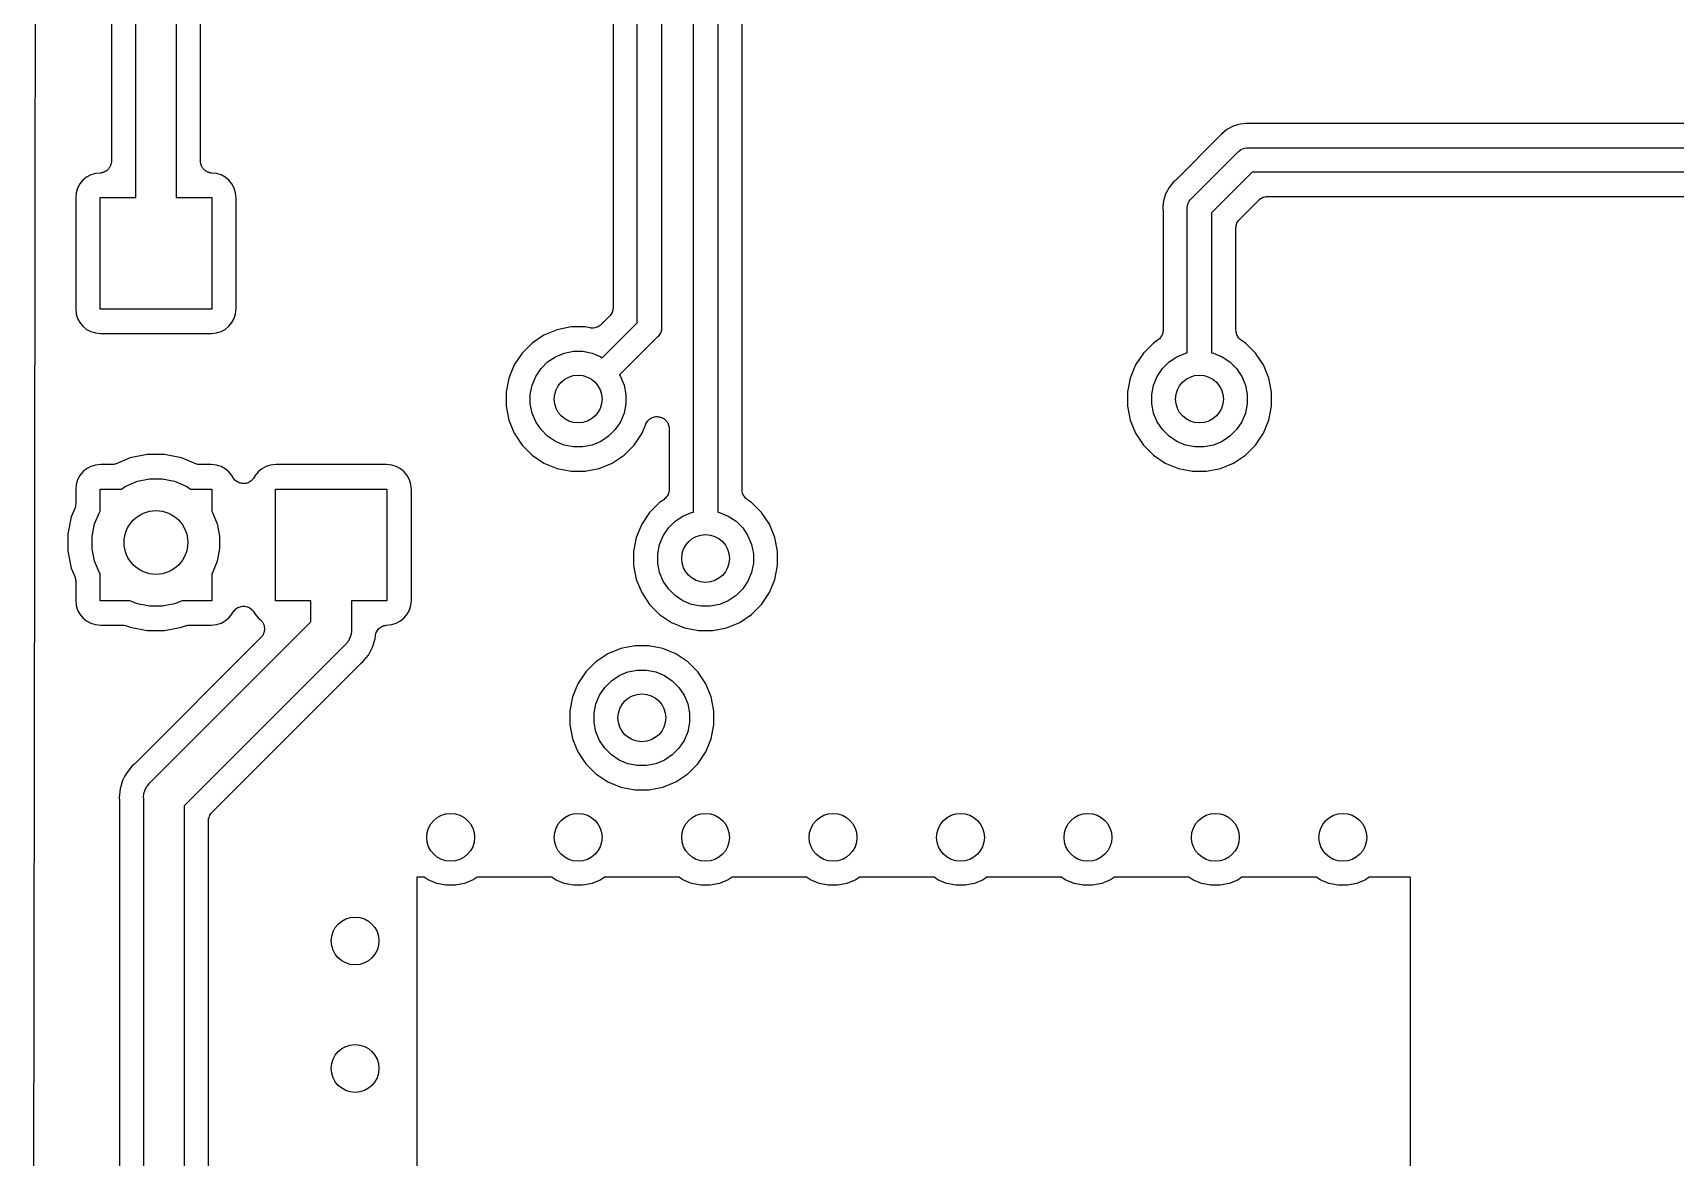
# Model space of a CAD drawing. Extents: x 0.48 to 2.43, y -7.79 to -4.85.
# Drawn here: x 0.4794 to 0.8853, y -6.014 to -5.7363 of the extents above; entities that cross this region are included whole.
import ezdxf

# ---------------------------------------------------------------- set-up
doc = ezdxf.new("R2010")
doc.units = 0
doc.header["$MEASUREMENT"] = 0
doc.layers.add('BLACK', color=7, linetype='CONTINUOUS')

msp = doc.modelspace()

# ---------------------------------------------------------------- linework, layer by layer
at = {"layer": 'BLACK', "linetype": 'CONTINUOUS'}
for p, q in [((0.498843, -5.45541), (0.498843, -5.76795)), ((0.504843, -5.77697), (0.504843, -5.45497)), ((0.514843, -5.4568), (0.514843, -5.77697)), ((0.520843, -5.76795), (0.520843, -5.46052)), ((0.480012, -5.77696), (0.480414, -5.47293)), ((0.628795, -5.80791), (0.628795, -5.51409)), ((0.634795, -5.51518), (0.634795, -5.809)), ((0.642669, -5.8547), (0.642669, -5.51983)), ((0.648669, -5.52093), (0.648669, -5.8547)), ((0.654669, -5.84913), (0.654669, -5.52466)), ((0.622795, -5.72623), (0.622795, -5.80418)), ((0.777763, -5.75885), (0.777118, -5.75904)), ((0.779229, -5.7587), (0.777763, -5.75885)), ((0.779233, -5.7587), (0.779229, -5.7587)), ((0.779528, -5.75867), (0.779233, -5.7587)), ((0.779822, -5.7587), (0.779528, -5.75867)), ((0.779949, -5.7587), (0.779822, -5.7587)), ((0.780075, -5.75872), (0.779949, -5.7587)), ((0.780116, -5.75872), (0.780075, -5.75872)), ((1.08463, -5.75872), (0.780116, -5.75872)), ((0.772747, -5.76177), (0.761769, -5.77275)), ((0.772827, -5.76167), (0.772747, -5.76177)), ((0.772918, -5.76158), (0.772827, -5.76167)), ((0.772945, -5.76155), (0.772918, -5.76158)), ((0.773133, -5.76132), (0.772945, -5.76155)), ((0.774503, -5.7602), (0.773133, -5.76132)), ((0.776067, -5.75936), (0.774503, -5.7602)), ((0.777118, -5.75904), (0.776067, -5.75936)), ((0.7657, -5.7773), (0.777302, -5.7657)), ((0.777302, -5.7657), (0.777396, -5.76558)), ((0.777396, -5.76558), (0.777853, -5.76521)), ((0.777853, -5.76521), (0.778374, -5.76493)), ((0.778374, -5.76493), (0.778939, -5.76476)), ((0.778939, -5.76476), (0.77938, -5.76472)), ((0.77938, -5.76472), (0.779381, -5.76472)), ((0.779381, -5.76472), (0.779528, -5.7647)), ((0.779528, -5.7647), (0.779675, -5.76472)), ((0.779675, -5.76472), (1.08835, -5.76472)), ((0.496137, -5.77093), (0.494887, -5.77106)), ((0.49627, -5.77091), (0.496137, -5.77093)), ((0.496405, -5.77089), (0.49627, -5.77091)), ((0.496556, -5.77085), (0.496405, -5.77089)), ((0.496711, -5.77082), (0.496556, -5.77085)), ((0.496836, -5.77077), (0.496711, -5.77082)), ((0.496966, -5.77073), (0.496836, -5.77077)), ((0.497106, -5.77066), (0.496966, -5.77073)), ((0.497252, -5.77059), (0.497106, -5.77066)), ((0.497365, -5.77052), (0.497252, -5.77059)), ((0.497485, -5.77046), (0.497365, -5.77052)), ((0.497608, -5.77036), (0.497485, -5.77046)), ((0.49774, -5.77027), (0.497608, -5.77036)), ((0.497836, -5.77018), (0.49774, -5.77027)), ((0.497941, -5.77009), (0.497836, -5.77018)), ((0.498043, -5.76997), (0.497941, -5.77009)), ((0.498155, -5.76986), (0.498043, -5.76997)), ((0.498231, -5.76975), (0.498155, -5.76986)), ((0.498318, -5.76964), (0.498231, -5.76975)), ((0.498394, -5.7695), (0.498318, -5.76964)), ((0.498482, -5.76937), (0.498394, -5.7695)), ((0.498535, -5.76925), (0.498482, -5.76937)), ((0.4986, -5.76913), (0.498535, -5.76925)), ((0.498648, -5.76898), (0.4986, -5.76913)), ((0.498709, -5.76883), (0.498648, -5.76898)), ((0.498736, -5.7687), (0.498709, -5.76883)), ((0.498777, -5.76857), (0.498736, -5.7687)), ((0.498795, -5.76841), (0.498777, -5.76857)), ((0.498826, -5.76826), (0.498795, -5.76841)), ((0.498827, -5.76812), (0.498826, -5.76826)), ((0.498842, -5.76799), (0.498827, -5.76812)), ((0.498843, -5.76795), (0.498842, -5.76799)), ((0.520856, -5.76808), (0.520843, -5.76795)), ((0.520855, -5.76822), (0.520856, -5.76808)), ((0.520884, -5.76837), (0.520855, -5.76822)), ((0.5209, -5.76853), (0.520884, -5.76837)), ((0.520939, -5.76866), (0.5209, -5.76853)), ((0.520964, -5.76879), (0.520939, -5.76866)), ((0.521023, -5.76894), (0.520964, -5.76879)), ((0.521069, -5.76909), (0.521023, -5.76894)), ((0.521133, -5.76921), (0.521069, -5.76909)), ((0.521183, -5.76934), (0.521133, -5.76921)), ((0.52127, -5.76947), (0.521183, -5.76934)), ((0.521344, -5.76961), (0.52127, -5.76947)), ((0.52143, -5.76971), (0.521344, -5.76961)), ((0.521504, -5.76983), (0.52143, -5.76971)), ((0.521614, -5.76994), (0.521504, -5.76983)), ((0.521714, -5.77006), (0.521614, -5.76994)), ((0.521818, -5.77015), (0.521714, -5.77006)), ((0.521913, -5.77024), (0.521818, -5.77015)), ((0.522043, -5.77033), (0.521913, -5.77024)), ((0.522165, -5.77043), (0.522043, -5.77033)), ((0.522284, -5.7705), (0.522165, -5.77043)), ((0.522396, -5.77058), (0.522284, -5.7705)), ((0.522541, -5.77064), (0.522396, -5.77058)), ((0.52268, -5.77071), (0.522541, -5.77064)), ((0.52281, -5.77075), (0.52268, -5.77071)), ((0.522934, -5.77081), (0.52281, -5.77075)), ((0.523088, -5.77084), (0.522934, -5.77081)), ((0.523239, -5.77089), (0.523088, -5.77084)), ((0.523374, -5.7709), (0.523239, -5.77089)), ((0.523507, -5.77093), (0.523374, -5.7709)), ((0.523548, -5.77093), (0.523507, -5.77093)), ((0.524798, -5.77106), (0.523548, -5.77093)), ((0.78077, -5.77072), (0.770717, -5.78077)), ((1.08945, -5.77072), (0.78077, -5.77072)), ((0.490493, -5.77466), (0.49015, -5.77579)), ((0.49105, -5.77362), (0.490493, -5.77466)), ((0.4918, -5.77271), (0.49105, -5.77362)), ((0.492714, -5.77196), (0.4918, -5.77271)), ((0.493756, -5.7714), (0.492714, -5.77196)), ((0.494887, -5.77106), (0.493756, -5.7714)), ((0.525929, -5.7714), (0.524798, -5.77106)), ((0.526972, -5.77196), (0.525929, -5.7714)), ((0.527885, -5.77271), (0.526972, -5.77196)), ((0.528635, -5.77362), (0.527885, -5.77271)), ((0.529192, -5.77466), (0.528635, -5.77362)), ((0.529535, -5.77579), (0.529192, -5.77466)), ((0.760197, -5.7745), (0.759488, -5.77583)), ((0.761322, -5.77313), (0.760197, -5.7745)), ((0.761551, -5.77294), (0.761322, -5.77313)), ((0.761641, -5.77286), (0.761551, -5.77294)), ((0.76174, -5.77278), (0.761641, -5.77286)), ((0.761769, -5.77275), (0.76174, -5.77278)), ((0.479902, -5.85976), (0.480012, -5.77696)), ((0.49015, -5.77579), (0.490019, -5.77712)), ((0.490019, -5.77712), (0.490019, -5.80438)), ((0.496063, -5.80453), (0.496063, -5.77697)), ((0.496063, -5.77697), (0.504843, -5.77697)), ((0.514843, -5.77697), (0.523622, -5.77697)), ((0.523622, -5.77697), (0.523622, -5.80453)), ((0.529666, -5.77712), (0.529535, -5.77579)), ((0.529666, -5.80438), (0.529666, -5.77712)), ((0.758847, -5.77776), (0.758702, -5.77923)), ((0.759361, -5.77607), (0.758847, -5.77776)), ((0.759488, -5.77583), (0.759361, -5.77607)), ((0.759488, -5.77583), (0.759488, -5.77583)), ((0.764717, -5.77938), (0.76476, -5.77894)), ((0.76476, -5.77894), (0.764931, -5.77837)), ((0.764931, -5.77837), (0.76521, -5.77785)), ((0.76521, -5.77785), (0.765585, -5.7774)), ((0.765585, -5.7774), (0.7657, -5.7773)), ((0.777595, -5.78238), (0.782377, -5.7776)), ((0.782377, -5.7776), (0.782384, -5.77759)), ((0.782384, -5.77759), (0.782407, -5.77757)), ((0.782384, -5.77759), (0.782384, -5.77759)), ((0.782384, -5.77759), (0.782384, -5.77759)), ((0.782407, -5.77757), (0.782626, -5.77739)), ((0.782626, -5.77739), (0.782838, -5.77722)), ((0.782838, -5.77722), (0.782852, -5.77721)), ((0.782852, -5.77721), (0.782864, -5.7772)), ((0.782864, -5.7772), (0.78311, -5.77707)), ((0.78311, -5.77707), (0.783355, -5.77694)), ((0.783355, -5.77694), (0.78337, -5.77694)), ((0.78337, -5.77694), (0.783384, -5.77693)), ((0.783384, -5.77693), (0.783648, -5.77685)), ((0.783648, -5.77685), (0.783915, -5.77677)), ((0.783915, -5.77677), (0.783931, -5.77677)), ((0.783931, -5.77677), (0.783946, -5.77677)), ((0.783946, -5.77677), (0.784219, -5.77674)), ((0.784219, -5.77674), (0.784498, -5.77672)), ((0.784498, -5.77672), (1.08901, -5.77672)), ((0.758702, -5.77923), (0.758673, -5.77953)), ((0.758673, -5.77953), (0.758702, -5.77982)), ((0.758702, -5.77923), (0.758702, -5.77923)), ((0.758702, -5.77982), (0.758706, -5.77986)), ((0.758706, -5.77986), (0.758704, -5.77999)), ((0.758704, -5.77999), (0.758717, -5.78012)), ((0.758717, -5.78012), (0.758717, -5.80976)), ((0.764702, -5.77953), (0.764717, -5.77938)), ((0.764717, -5.77967), (0.764702, -5.77953)), ((0.764717, -5.81533), (0.764717, -5.77967)), ((0.770717, -5.78077), (0.770717, -5.81533)), ((0.776959, -5.78332), (0.777092, -5.78307)), ((0.777092, -5.78307), (0.777224, -5.78283)), ((0.777224, -5.78283), (0.777234, -5.78282)), ((0.777234, -5.78282), (0.777241, -5.7828)), ((0.777241, -5.7828), (0.77742, -5.78259)), ((0.77742, -5.78259), (0.777595, -5.78238)), ((0.776717, -5.78446), (0.776748, -5.78418)), ((0.776717, -5.78449), (0.776717, -5.78446)), ((0.776717, -5.7845), (0.776717, -5.78449)), ((0.776717, -5.78449), (0.776717, -5.78449)), ((0.776717, -5.78449), (0.776717, -5.78449)), ((0.776717, -5.80976), (0.776717, -5.7845)), ((0.776748, -5.78418), (0.776776, -5.78391)), ((0.776776, -5.78391), (0.77678, -5.78389)), ((0.77678, -5.78389), (0.776782, -5.78387)), ((0.776782, -5.78387), (0.776866, -5.78361)), ((0.776866, -5.78361), (0.776947, -5.78335)), ((0.776947, -5.78335), (0.776954, -5.78333)), ((0.776954, -5.78333), (0.776959, -5.78332)), ((0.490019, -5.80438), (0.49015, -5.8057)), ((0.49015, -5.8057), (0.490493, -5.80683)), ((0.490493, -5.80683), (0.49105, -5.80788)), ((0.523622, -5.80453), (0.496063, -5.80453)), ((0.528635, -5.80788), (0.529192, -5.80683)), ((0.529192, -5.80683), (0.529535, -5.8057)), ((0.529535, -5.8057), (0.529666, -5.80438)), ((0.621916, -5.8063), (0.619838, -5.80838)), ((0.622093, -5.80609), (0.621916, -5.8063)), ((0.62227, -5.80587), (0.622093, -5.80609)), ((0.622278, -5.80586), (0.62227, -5.80587)), ((0.622288, -5.80585), (0.622278, -5.80586)), ((0.622419, -5.8056), (0.622288, -5.80585)), ((0.622552, -5.80536), (0.622419, -5.8056)), ((0.622557, -5.80535), (0.622552, -5.80536)), ((0.622565, -5.80533), (0.622557, -5.80535)), ((0.622646, -5.80507), (0.622565, -5.80533)), ((0.622729, -5.8048), (0.622646, -5.80507)), ((0.622731, -5.80479), (0.622729, -5.8048)), ((0.622736, -5.80477), (0.622731, -5.80479)), ((0.622764, -5.8045), (0.622736, -5.80477)), ((0.622795, -5.80422), (0.622764, -5.8045)), ((0.622795, -5.80418), (0.622795, -5.80419)), ((0.622795, -5.80419), (0.622795, -5.80419)), ((0.622795, -5.80419), (0.622795, -5.80419)), ((0.622795, -5.80419), (0.622795, -5.80422)), ((0.49105, -5.80788), (0.4918, -5.80879)), ((0.4918, -5.80879), (0.492714, -5.80954)), ((0.492714, -5.80954), (0.493756, -5.8101)), ((0.493756, -5.8101), (0.494887, -5.81044)), ((0.494887, -5.81044), (0.49621, -5.81057)), ((0.49621, -5.81057), (0.523475, -5.81057)), ((0.523475, -5.81057), (0.524798, -5.81044)), ((0.524798, -5.81044), (0.525929, -5.8101)), ((0.525929, -5.8101), (0.526972, -5.80954)), ((0.526972, -5.80954), (0.527885, -5.80879)), ((0.527885, -5.80879), (0.528635, -5.80788)), ((0.605736, -5.81099), (0.602819, -5.81294)), ((0.608978, -5.80965), (0.605736, -5.81099)), ((0.612419, -5.80896), (0.608978, -5.80965)), ((0.615928, -5.80896), (0.612419, -5.80896)), ((0.617131, -5.8092), (0.615928, -5.80896)), ((0.617409, -5.80923), (0.617131, -5.8092)), ((0.617685, -5.80926), (0.617409, -5.80923)), ((0.6177, -5.80926), (0.617685, -5.80926)), ((0.617714, -5.80926), (0.6177, -5.80926)), ((0.617989, -5.80923), (0.617714, -5.80926)), ((0.618269, -5.80921), (0.617989, -5.80923)), ((0.618283, -5.8092), (0.618269, -5.80921)), ((0.618297, -5.8092), (0.618283, -5.8092)), ((0.618564, -5.80912), (0.618297, -5.8092)), ((0.618831, -5.80904), (0.618564, -5.80912)), ((0.618843, -5.80904), (0.618831, -5.80904)), ((0.618857, -5.80903), (0.618843, -5.80904)), ((0.619103, -5.8089), (0.618857, -5.80903)), ((0.619351, -5.80877), (0.619103, -5.8089)), ((0.619362, -5.80876), (0.619351, -5.80877)), ((0.619375, -5.80876), (0.619362, -5.80876)), ((0.619588, -5.80858), (0.619375, -5.80876)), ((0.619808, -5.80841), (0.619588, -5.80858)), ((0.619828, -5.80839), (0.619808, -5.80841)), ((0.619829, -5.80839), (0.619828, -5.80839)), ((0.619838, -5.80838), (0.619829, -5.80839)), ((0.619829, -5.80839), (0.619829, -5.80839)), ((0.620145, -5.81656), (0.628795, -5.80791)), ((0.633812, -5.81138), (0.624388, -5.8208)), ((0.633926, -5.81128), (0.633812, -5.81138)), ((0.634301, -5.81082), (0.633926, -5.81128)), ((0.63458, -5.8103), (0.634301, -5.81082)), ((0.634751, -5.80974), (0.63458, -5.8103)), ((0.634795, -5.8093), (0.634751, -5.80974)), ((0.634795, -5.809), (0.634809, -5.80915)), ((0.634809, -5.80915), (0.634795, -5.8093)), ((0.634795, -5.8093), (0.634795, -5.8093)), ((0.758192, -5.81146), (0.758013, -5.81167)), ((0.758199, -5.81144), (0.758192, -5.81146)), ((0.758208, -5.81143), (0.758199, -5.81144)), ((0.758341, -5.81118), (0.758208, -5.81143)), ((0.758474, -5.81094), (0.758341, -5.81118)), ((0.758478, -5.81093), (0.758474, -5.81094)), ((0.758485, -5.81092), (0.758478, -5.81093)), ((0.758567, -5.81065), (0.758485, -5.81092)), ((0.758651, -5.81038), (0.758567, -5.81065)), ((0.758653, -5.81037), (0.758651, -5.81038)), ((0.758657, -5.81036), (0.758653, -5.81037)), ((0.758685, -5.81008), (0.758657, -5.81036)), ((0.758716, -5.8098), (0.758685, -5.81008)), ((0.758717, -5.80976), (0.758716, -5.80977)), ((0.758716, -5.80977), (0.758717, -5.80977)), ((0.758717, -5.80977), (0.758716, -5.80977)), ((0.758716, -5.80977), (0.758716, -5.8098)), ((0.776744, -5.81004), (0.776717, -5.80976)), ((0.776768, -5.81031), (0.776744, -5.81004)), ((0.776772, -5.81033), (0.776768, -5.81031)), ((0.776774, -5.81034), (0.776772, -5.81033)), ((0.776854, -5.81061), (0.776774, -5.81034)), ((0.776932, -5.81088), (0.776854, -5.81061)), ((0.776939, -5.81089), (0.776932, -5.81088)), ((0.776943, -5.8109), (0.776939, -5.81089)), ((0.777074, -5.81115), (0.776943, -5.8109)), ((0.777202, -5.8114), (0.777074, -5.81115)), ((0.777211, -5.81141), (0.777202, -5.8114)), ((0.777218, -5.81142), (0.777211, -5.81141)), ((0.777394, -5.81164), (0.777218, -5.81142)), ((0.600338, -5.81542), (0.598389, -5.81833)), ((0.602819, -5.81294), (0.600338, -5.81542)), ((0.608579, -5.8163), (0.610728, -5.81541)), ((0.610728, -5.81541), (0.61301, -5.81496)), ((0.61301, -5.81496), (0.615336, -5.81496)), ((0.615336, -5.81496), (0.617618, -5.81541)), ((0.617618, -5.81541), (0.619768, -5.8163)), ((0.753882, -5.81542), (0.751933, -5.81833)), ((0.756363, -5.81294), (0.753882, -5.81542)), ((0.757383, -5.81225), (0.756363, -5.81294)), ((0.757599, -5.81208), (0.757383, -5.81225)), ((0.757816, -5.8119), (0.757599, -5.81208)), ((0.757825, -5.81189), (0.757816, -5.8119)), ((0.757836, -5.81188), (0.757825, -5.81189)), ((0.758013, -5.81167), (0.757836, -5.81188)), ((0.762122, -5.8163), (0.764271, -5.81541)), ((0.764271, -5.81541), (0.764717, -5.81533)), ((0.770717, -5.81533), (0.771162, -5.81541)), ((0.771162, -5.81541), (0.773311, -5.8163)), ((0.777568, -5.81185), (0.777394, -5.81164)), ((0.777579, -5.81186), (0.777568, -5.81185)), ((0.777588, -5.81187), (0.777579, -5.81186)), ((0.7778, -5.81205), (0.777588, -5.81187)), ((0.778015, -5.81223), (0.7778, -5.81205)), ((0.778039, -5.81225), (0.778015, -5.81223)), ((0.77805, -5.81225), (0.778039, -5.81225)), ((0.778039, -5.81225), (0.778039, -5.81225)), ((0.778039, -5.81225), (0.778039, -5.81225)), ((0.77907, -5.81294), (0.77805, -5.81225)), ((0.781551, -5.81542), (0.77907, -5.81294)), ((0.7835, -5.81833), (0.781551, -5.81542)), ((0.598389, -5.81833), (0.597047, -5.82158)), ((0.603706, -5.82118), (0.604999, -5.81924)), ((0.604999, -5.81924), (0.606644, -5.8176)), ((0.606644, -5.8176), (0.608579, -5.8163)), ((0.619768, -5.8163), (0.620145, -5.81656)), ((0.751933, -5.81833), (0.75059, -5.82158)), ((0.75725, -5.82118), (0.758542, -5.81924)), ((0.758542, -5.81924), (0.760187, -5.8176)), ((0.760187, -5.8176), (0.762122, -5.8163)), ((0.773311, -5.8163), (0.775246, -5.8176)), ((0.775246, -5.8176), (0.776891, -5.81924)), ((0.776891, -5.81924), (0.778183, -5.82118)), ((0.784843, -5.82158), (0.7835, -5.81833)), ((0.597047, -5.82158), (0.596362, -5.82502)), ((0.602362, -5.82561), (0.602816, -5.82333)), ((0.602816, -5.82333), (0.603706, -5.82118)), ((0.624388, -5.8208), (0.62464, -5.82118)), ((0.62464, -5.82118), (0.62553, -5.82333)), ((0.62553, -5.82333), (0.625984, -5.82561)), ((0.75059, -5.82158), (0.749906, -5.82502)), ((0.755906, -5.82561), (0.756359, -5.82333)), ((0.756359, -5.82333), (0.75725, -5.82118)), ((0.778183, -5.82118), (0.779074, -5.82333)), ((0.779074, -5.82333), (0.779528, -5.82561)), ((0.785528, -5.82502), (0.784843, -5.82158)), ((0.596362, -5.82502), (0.596362, -5.82853)), ((0.602362, -5.82793), (0.602362, -5.82561)), ((0.625984, -5.82561), (0.625984, -5.82793)), ((0.749906, -5.82502), (0.749906, -5.82853)), ((0.755906, -5.82793), (0.755906, -5.82561)), ((0.779528, -5.82561), (0.779528, -5.82793)), ((0.785528, -5.82853), (0.785528, -5.82502)), ((0.596362, -5.82853), (0.597047, -5.83197)), ((0.602816, -5.83022), (0.602362, -5.82793)), ((0.603706, -5.83237), (0.602816, -5.83022)), ((0.62553, -5.83022), (0.62464, -5.83237)), ((0.625984, -5.82793), (0.62553, -5.83022)), ((0.631574, -5.83194), (0.631805, -5.83175)), ((0.631805, -5.83175), (0.632027, -5.83158)), ((0.632027, -5.83158), (0.632029, -5.83157)), ((0.632029, -5.83157), (0.632031, -5.83157)), ((0.632031, -5.83157), (0.632292, -5.83144)), ((0.632292, -5.83144), (0.632545, -5.8313)), ((0.632545, -5.8313), (0.632548, -5.8313)), ((0.632548, -5.8313), (0.63255, -5.8313)), ((0.63255, -5.8313), (0.632831, -5.83122)), ((0.632831, -5.83122), (0.633107, -5.83114)), ((0.633107, -5.83114), (0.63311, -5.83114)), ((0.63311, -5.83114), (0.633112, -5.83114)), ((0.633112, -5.83114), (0.633404, -5.83111)), ((0.633404, -5.83111), (0.63369, -5.83109)), ((0.63369, -5.83109), (0.633693, -5.83109)), ((0.633693, -5.83109), (0.633695, -5.83109)), ((0.633695, -5.83109), (0.633973, -5.83112)), ((0.633973, -5.83112), (0.634273, -5.83115)), ((0.634273, -5.83115), (0.634275, -5.83115)), ((0.634275, -5.83115), (0.634278, -5.83115)), ((0.634278, -5.83115), (0.63454, -5.83123)), ((0.63454, -5.83123), (0.634832, -5.83132)), ((0.634832, -5.83132), (0.634834, -5.83132)), ((0.634834, -5.83132), (0.634837, -5.83132)), ((0.634837, -5.83132), (0.635094, -5.83146)), ((0.635094, -5.83146), (0.635347, -5.8316)), ((0.635347, -5.8316), (0.635349, -5.8316)), ((0.635349, -5.8316), (0.635351, -5.8316)), ((0.635351, -5.8316), (0.635587, -5.8318)), ((0.635587, -5.8318), (0.635798, -5.83197)), ((0.749906, -5.82853), (0.75059, -5.83197)), ((0.756359, -5.83022), (0.755906, -5.82793)), ((0.75725, -5.83237), (0.756359, -5.83022)), ((0.779074, -5.83022), (0.778183, -5.83237)), ((0.779528, -5.82793), (0.779074, -5.83022)), ((0.784843, -5.83197), (0.785528, -5.82853)), ((0.597047, -5.83197), (0.598389, -5.83521)), ((0.598389, -5.83521), (0.600338, -5.83813)), ((0.604999, -5.8343), (0.603706, -5.83237)), ((0.606644, -5.83595), (0.604999, -5.8343)), ((0.608579, -5.83724), (0.606644, -5.83595)), ((0.621702, -5.83595), (0.619768, -5.83724)), ((0.623347, -5.8343), (0.621702, -5.83595)), ((0.62464, -5.83237), (0.623347, -5.8343)), ((0.628008, -5.83813), (0.629957, -5.83521)), ((0.629957, -5.83521), (0.630898, -5.83294)), ((0.630898, -5.83294), (0.630914, -5.8329)), ((0.630914, -5.8329), (0.631058, -5.83264)), ((0.631058, -5.83264), (0.631194, -5.83239)), ((0.631194, -5.83239), (0.631196, -5.83239)), ((0.631196, -5.83239), (0.631197, -5.83239)), ((0.631197, -5.83239), (0.631386, -5.83216)), ((0.631386, -5.83216), (0.63157, -5.83194)), ((0.63157, -5.83194), (0.631572, -5.83194)), ((0.631572, -5.83194), (0.631574, -5.83194)), ((0.635798, -5.83197), (0.6358, -5.83197)), ((0.6358, -5.83197), (0.635802, -5.83198)), ((0.635802, -5.83198), (0.63599, -5.83221)), ((0.63599, -5.83221), (0.636168, -5.83243)), ((0.636168, -5.83243), (0.636169, -5.83243)), ((0.636169, -5.83243), (0.636171, -5.83243)), ((0.636171, -5.83243), (0.636301, -5.83268)), ((0.636301, -5.83268), (0.636443, -5.83294)), ((0.636443, -5.83294), (0.636444, -5.83295)), ((0.636444, -5.83295), (0.636445, -5.83295)), ((0.636445, -5.83295), (0.636529, -5.83323)), ((0.636529, -5.83323), (0.636612, -5.8335)), ((0.636612, -5.8335), (0.636612, -5.83351)), ((0.636612, -5.83351), (0.636613, -5.83351)), ((0.636613, -5.83351), (0.636641, -5.8338)), ((0.636641, -5.8338), (0.636669, -5.83409)), ((0.636669, -5.83409), (0.636669, -5.84913)), ((0.75059, -5.83197), (0.751933, -5.83521)), ((0.751933, -5.83521), (0.753882, -5.83813)), ((0.758542, -5.8343), (0.75725, -5.83237)), ((0.760187, -5.83595), (0.758542, -5.8343)), ((0.762122, -5.83724), (0.760187, -5.83595)), ((0.775246, -5.83595), (0.773311, -5.83724)), ((0.776891, -5.8343), (0.775246, -5.83595)), ((0.778183, -5.83237), (0.776891, -5.8343)), ((0.781551, -5.83813), (0.7835, -5.83521)), ((0.7835, -5.83521), (0.784843, -5.83197)), ((0.600338, -5.83813), (0.602819, -5.84061)), ((0.610728, -5.83813), (0.608579, -5.83724)), ((0.61301, -5.83858), (0.610728, -5.83813)), ((0.615336, -5.83858), (0.61301, -5.83858)), ((0.617618, -5.83813), (0.615336, -5.83858)), ((0.619768, -5.83724), (0.617618, -5.83813)), ((0.625527, -5.84061), (0.628008, -5.83813)), ((0.753882, -5.83813), (0.756363, -5.84061)), ((0.764271, -5.83813), (0.762122, -5.83724)), ((0.766553, -5.83858), (0.764271, -5.83813)), ((0.76888, -5.83858), (0.766553, -5.83858)), ((0.771162, -5.83813), (0.76888, -5.83858)), ((0.773311, -5.83724), (0.771162, -5.83813)), ((0.77907, -5.84061), (0.781551, -5.83813)), ((0.492714, -5.844), (0.4918, -5.84475)), ((0.493756, -5.84345), (0.492714, -5.844)), ((0.494887, -5.8431), (0.493756, -5.84345)), ((0.49621, -5.84297), (0.494887, -5.8431)), ((0.498847, -5.84297), (0.49621, -5.84297)), ((0.499121, -5.84295), (0.498847, -5.84297)), ((0.499393, -5.84292), (0.499121, -5.84295)), ((0.499411, -5.84292), (0.499393, -5.84292)), ((0.499429, -5.84292), (0.499411, -5.84292)), ((0.499692, -5.84284), (0.499429, -5.84292)), ((0.499956, -5.84276), (0.499692, -5.84284)), ((0.49999, -5.84275), (0.499956, -5.84276)), ((0.499995, -5.84274), (0.49999, -5.84275)), ((0.49999, -5.84275), (0.49999, -5.84275)), ((0.49999, -5.84275), (0.49999, -5.84275)), ((0.503499, -5.84129), (0.499995, -5.84274)), ((0.507701, -5.84046), (0.503499, -5.84129)), ((0.511985, -5.84046), (0.507701, -5.84046)), ((0.516186, -5.84129), (0.511985, -5.84046)), ((0.51969, -5.84274), (0.516186, -5.84129)), ((0.519952, -5.84282), (0.51969, -5.84274)), ((0.520215, -5.84291), (0.519952, -5.84282)), ((0.520233, -5.84291), (0.520215, -5.84291)), ((0.52025, -5.84291), (0.520233, -5.84291)), ((0.520523, -5.84294), (0.52025, -5.84291)), ((0.520796, -5.84297), (0.520523, -5.84294)), ((0.520833, -5.84297), (0.520796, -5.84297)), ((0.520838, -5.84297), (0.520833, -5.84297)), ((0.520833, -5.84297), (0.520833, -5.84297)), ((0.520833, -5.84297), (0.520833, -5.84297)), ((0.523475, -5.84297), (0.520838, -5.84297)), ((0.524798, -5.8431), (0.523475, -5.84297)), ((0.525929, -5.84345), (0.524798, -5.8431)), ((0.526972, -5.844), (0.525929, -5.84345)), ((0.527885, -5.84475), (0.526972, -5.844)), ((0.536021, -5.844), (0.535107, -5.84475)), ((0.537063, -5.84345), (0.536021, -5.844)), ((0.538194, -5.8431), (0.537063, -5.84345)), ((0.539517, -5.84297), (0.538194, -5.8431)), ((0.566782, -5.84297), (0.539517, -5.84297)), ((0.568105, -5.8431), (0.566782, -5.84297)), ((0.569236, -5.84345), (0.568105, -5.8431)), ((0.570279, -5.844), (0.569236, -5.84345)), ((0.571192, -5.84475), (0.570279, -5.844)), ((0.602819, -5.84061), (0.605736, -5.84256)), ((0.605736, -5.84256), (0.608978, -5.8439)), ((0.608978, -5.8439), (0.612419, -5.84458)), ((0.615927, -5.84458), (0.619368, -5.8439)), ((0.619368, -5.8439), (0.62261, -5.84256)), ((0.62261, -5.84256), (0.625527, -5.84061)), ((0.756363, -5.84061), (0.75928, -5.84256)), ((0.75928, -5.84256), (0.762521, -5.8439)), ((0.762521, -5.8439), (0.765962, -5.84458)), ((0.769471, -5.84458), (0.772912, -5.8439)), ((0.772912, -5.8439), (0.776153, -5.84256)), ((0.776153, -5.84256), (0.77907, -5.84061)), ((0.49015, -5.84784), (0.490019, -5.84916)), ((0.490493, -5.84671), (0.49015, -5.84784)), ((0.49105, -5.84567), (0.490493, -5.84671)), ((0.4918, -5.84475), (0.49105, -5.84567)), ((0.502383, -5.84825), (0.505249, -5.84706)), ((0.505249, -5.84706), (0.508291, -5.84646)), ((0.508291, -5.84646), (0.511394, -5.84646)), ((0.511394, -5.84646), (0.514436, -5.84706)), ((0.514436, -5.84706), (0.517302, -5.84825)), ((0.528635, -5.84567), (0.527885, -5.84475)), ((0.52885, -5.84607), (0.528635, -5.84567)), ((0.529006, -5.8463), (0.52885, -5.84607)), ((0.529167, -5.84655), (0.529006, -5.8463)), ((0.529172, -5.84655), (0.529167, -5.84655)), ((0.529175, -5.84656), (0.529172, -5.84655)), ((0.529375, -5.84676), (0.529175, -5.84656)), ((0.529579, -5.84696), (0.529375, -5.84676)), ((0.529584, -5.84697), (0.529579, -5.84696)), ((0.529589, -5.84697), (0.529584, -5.84697)), ((0.529824, -5.84713), (0.529589, -5.84697)), ((0.530063, -5.84729), (0.529824, -5.84713)), ((0.530069, -5.84729), (0.530063, -5.84729)), ((0.530075, -5.8473), (0.530069, -5.84729)), ((0.530341, -5.84741), (0.530075, -5.8473)), ((0.530603, -5.84752), (0.530341, -5.84741)), ((0.530609, -5.84752), (0.530603, -5.84752)), ((0.530615, -5.84752), (0.530609, -5.84752)), ((0.530899, -5.84758), (0.530615, -5.84752)), ((0.531176, -5.84764), (0.530899, -5.84758)), ((0.531183, -5.84764), (0.531176, -5.84764)), ((0.531189, -5.84764), (0.531183, -5.84764)), ((0.531477, -5.84764), (0.531189, -5.84764)), ((0.531761, -5.84764), (0.531477, -5.84764)), ((0.531768, -5.84764), (0.531761, -5.84764)), ((0.531774, -5.84764), (0.531768, -5.84764)), ((0.532057, -5.84759), (0.531774, -5.84764)), ((0.532337, -5.84753), (0.532057, -5.84759)), ((0.532343, -5.84753), (0.532337, -5.84753)), ((0.532349, -5.84753), (0.532343, -5.84753)), ((0.532615, -5.84742), (0.532349, -5.84753)), ((0.53288, -5.84732), (0.532615, -5.84742)), ((0.532886, -5.84731), (0.53288, -5.84732)), ((0.532892, -5.84731), (0.532886, -5.84731)), ((0.533128, -5.84715), (0.532892, -5.84731)), ((0.533371, -5.847), (0.533128, -5.84715)), ((0.533376, -5.84699), (0.533371, -5.847)), ((0.533381, -5.84699), (0.533376, -5.84699)), ((0.533581, -5.84679), (0.533381, -5.84699)), ((0.53379, -5.84659), (0.533581, -5.84679)), ((0.533794, -5.84658), (0.53379, -5.84659)), ((0.533798, -5.84658), (0.533794, -5.84658)), ((0.533954, -5.84635), (0.533798, -5.84658)), ((0.534122, -5.84611), (0.533954, -5.84635)), ((0.534128, -5.84609), (0.534122, -5.84611)), ((0.534142, -5.84607), (0.534128, -5.84609)), ((0.534128, -5.84609), (0.534128, -5.84609)), ((0.534128, -5.84609), (0.534128, -5.84609)), ((0.534357, -5.84567), (0.534142, -5.84607)), ((0.535107, -5.84475), (0.534357, -5.84567)), ((0.571942, -5.84567), (0.571192, -5.84475)), ((0.572499, -5.84671), (0.571942, -5.84567)), ((0.572842, -5.84784), (0.572499, -5.84671)), ((0.572973, -5.84916), (0.572842, -5.84784)), ((0.612419, -5.84458), (0.615927, -5.84458)), ((0.765962, -5.84458), (0.769471, -5.84458)), ((0.490019, -5.84916), (0.490019, -5.85263)), ((0.496063, -5.85448), (0.496063, -5.84902)), ((0.496063, -5.84902), (0.501236, -5.84902)), ((0.501236, -5.84902), (0.502383, -5.84825)), ((0.517302, -5.84825), (0.518449, -5.84902)), ((0.518449, -5.84902), (0.523622, -5.84902)), ((0.523622, -5.84902), (0.523622, -5.85448)), ((0.53937, -5.87657), (0.53937, -5.84902)), ((0.53937, -5.84902), (0.566929, -5.84902)), ((0.566929, -5.84902), (0.566929, -5.87657)), ((0.572973, -5.87643), (0.572973, -5.84916)), ((0.635336, -5.85163), (0.634315, -5.85231)), ((0.635553, -5.85145), (0.635336, -5.85163)), ((0.635768, -5.85127), (0.635553, -5.85145)), ((0.635778, -5.85126), (0.635768, -5.85127)), ((0.635789, -5.85125), (0.635778, -5.85126)), ((0.635965, -5.85104), (0.635789, -5.85125)), ((0.636145, -5.85083), (0.635965, -5.85104)), ((0.636152, -5.85081), (0.636145, -5.85083)), ((0.636161, -5.8508), (0.636152, -5.85081)), ((0.636292, -5.85056), (0.636161, -5.8508)), ((0.636427, -5.85031), (0.636292, -5.85056)), ((0.636431, -5.8503), (0.636427, -5.85031)), ((0.636438, -5.85029), (0.636431, -5.8503)), ((0.636519, -5.85002), (0.636438, -5.85029)), ((0.636604, -5.84975), (0.636519, -5.85002)), ((0.636605, -5.84974), (0.636604, -5.84975)), ((0.63661, -5.84973), (0.636605, -5.84974)), ((0.636638, -5.84945), (0.63661, -5.84973)), ((0.636669, -5.84917), (0.636638, -5.84945)), ((0.636669, -5.84913), (0.636669, -5.84914)), ((0.636669, -5.84914), (0.636669, -5.84914)), ((0.636669, -5.84914), (0.636669, -5.84914)), ((0.636669, -5.84914), (0.636669, -5.84917)), ((0.654697, -5.84941), (0.654669, -5.84913)), ((0.654721, -5.84969), (0.654697, -5.84941)), ((0.654725, -5.8497), (0.654721, -5.84969)), ((0.654726, -5.84971), (0.654725, -5.8497)), ((0.654807, -5.84998), (0.654726, -5.84971)), ((0.654885, -5.85025), (0.654807, -5.84998)), ((0.654891, -5.85026), (0.654885, -5.85025)), ((0.654896, -5.85027), (0.654891, -5.85026)), ((0.655027, -5.85052), (0.654896, -5.85027)), ((0.655155, -5.85077), (0.655027, -5.85052)), ((0.655164, -5.85078), (0.655155, -5.85077)), ((0.655171, -5.85079), (0.655164, -5.85078)), ((0.655346, -5.85101), (0.655171, -5.85079)), ((0.65552, -5.85122), (0.655346, -5.85101)), ((0.655531, -5.85123), (0.65552, -5.85122)), ((0.655541, -5.85124), (0.655531, -5.85123)), ((0.655752, -5.85142), (0.655541, -5.85124)), ((0.655968, -5.8516), (0.655752, -5.85142)), ((0.655991, -5.85162), (0.655968, -5.8516)), ((0.655992, -5.85162), (0.655991, -5.85162)), ((0.656003, -5.85163), (0.655992, -5.85162)), ((0.655992, -5.85162), (0.655992, -5.85162)), ((0.657023, -5.85231), (0.656003, -5.85163)), ((0.48893, -5.85586), (0.488094, -5.86006)), ((0.489791, -5.85378), (0.48893, -5.85586)), ((0.489871, -5.85352), (0.489791, -5.85378)), ((0.489954, -5.85326), (0.489871, -5.85352)), ((0.489956, -5.85324), (0.489954, -5.85326)), ((0.489961, -5.85322), (0.489956, -5.85324)), ((0.489988, -5.85295), (0.489961, -5.85322)), ((0.490019, -5.85268), (0.489988, -5.85295)), ((0.490019, -5.85263), (0.490019, -5.85264)), ((0.490019, -5.85264), (0.490019, -5.85264)), ((0.490019, -5.85264), (0.490019, -5.85264)), ((0.490019, -5.85264), (0.490019, -5.85268)), ((0.4947, -5.85761), (0.495887, -5.85475)), ((0.495887, -5.85475), (0.496063, -5.85448)), ((0.523622, -5.85448), (0.523798, -5.85475)), ((0.523798, -5.85475), (0.524985, -5.85761)), ((0.631835, -5.85479), (0.629885, -5.85771)), ((0.634315, -5.85231), (0.631835, -5.85479)), ((0.63814, -5.85697), (0.640075, -5.85567)), ((0.640075, -5.85567), (0.642224, -5.85478)), ((0.642224, -5.85478), (0.642669, -5.8547)), ((0.648669, -5.8547), (0.649114, -5.85478)), ((0.649114, -5.85478), (0.651264, -5.85567)), ((0.651264, -5.85567), (0.653198, -5.85697)), ((0.659504, -5.85479), (0.657023, -5.85231)), ((0.661453, -5.8577), (0.659504, -5.85479)), ((0.479425, -6.22047), (0.479902, -5.85976)), ((0.479902, -5.85976), (0.479902, -5.85976)), ((0.488094, -5.86006), (0.488094, -5.86435)), ((0.494094, -5.86065), (0.4947, -5.85761)), ((0.524985, -5.85761), (0.525591, -5.86065)), ((0.629885, -5.85771), (0.628543, -5.86095)), ((0.635202, -5.86055), (0.636495, -5.85861)), ((0.636495, -5.85861), (0.63814, -5.85697)), ((0.653198, -5.85697), (0.654844, -5.85861)), ((0.654844, -5.85861), (0.656136, -5.86055)), ((0.662796, -5.86095), (0.661453, -5.8577)), ((0.488094, -5.86435), (0.48893, -5.86855)), ((0.494094, -5.86376), (0.494094, -5.86065)), ((0.4947, -5.8668), (0.494094, -5.86376)), ((0.525591, -5.86376), (0.524985, -5.8668)), ((0.525591, -5.86065), (0.525591, -5.86376)), ((0.628543, -5.86095), (0.627858, -5.86439)), ((0.627858, -5.86439), (0.627858, -5.8679)), ((0.633858, -5.86498), (0.634312, -5.8627)), ((0.634312, -5.8627), (0.635202, -5.86055)), ((0.656136, -5.86055), (0.657026, -5.8627)), ((0.657026, -5.8627), (0.65748, -5.86498)), ((0.663479, -5.86438), (0.662796, -5.86095)), ((0.66348, -5.86439), (0.663479, -5.86438)), ((0.663479, -5.86438), (0.663479, -5.86438)), ((0.66348, -5.8679), (0.66348, -5.86439)), ((0.495887, -5.86966), (0.4947, -5.8668)), ((0.524985, -5.8668), (0.523798, -5.86966)), ((0.627858, -5.8679), (0.628543, -5.87134)), ((0.633858, -5.8673), (0.633858, -5.86498)), ((0.634312, -5.86959), (0.633858, -5.8673)), ((0.65748, -5.8673), (0.657026, -5.86959)), ((0.65748, -5.86498), (0.65748, -5.8673)), ((0.662796, -5.87134), (0.66348, -5.8679)), ((0.48893, -5.86855), (0.489791, -5.87063)), ((0.489791, -5.87063), (0.489793, -5.87063)), ((0.489793, -5.87063), (0.489793, -5.87063)), ((0.489793, -5.87063), (0.489793, -5.87063)), ((0.489793, -5.87063), (0.489807, -5.87067)), ((0.489807, -5.87067), (0.489883, -5.87093)), ((0.489883, -5.87093), (0.489962, -5.87119)), ((0.489962, -5.87119), (0.489964, -5.87121)), ((0.489964, -5.87121), (0.489969, -5.87123)), ((0.489969, -5.87123), (0.489992, -5.8715)), ((0.489992, -5.8715), (0.490019, -5.87177)), ((0.490019, -5.87177), (0.490019, -5.87643)), ((0.496063, -5.86993), (0.495887, -5.86966)), ((0.496063, -5.87657), (0.496063, -5.86993)), ((0.523798, -5.86966), (0.523622, -5.86993)), ((0.523622, -5.86993), (0.523622, -5.87657)), ((0.628543, -5.87134), (0.629885, -5.87458)), ((0.635202, -5.87174), (0.634312, -5.86959)), ((0.636495, -5.87367), (0.635202, -5.87174)), ((0.656136, -5.87174), (0.654844, -5.87367)), ((0.657026, -5.86959), (0.656136, -5.87174)), ((0.661453, -5.87458), (0.662796, -5.87134)), ((0.490019, -5.87643), (0.49015, -5.87775)), ((0.503383, -5.87657), (0.496063, -5.87657)), ((0.505249, -5.87735), (0.503383, -5.87657)), ((0.516302, -5.87657), (0.514436, -5.87735)), ((0.523622, -5.87657), (0.516302, -5.87657)), ((0.54815, -5.87657), (0.53937, -5.87657)), ((0.54815, -5.88179), (0.54815, -5.87657)), ((0.566929, -5.87657), (0.55815, -5.87657)), ((0.55815, -5.87657), (0.55815, -5.88361)), ((0.572842, -5.87775), (0.572973, -5.87643)), ((0.629885, -5.87458), (0.631835, -5.8775)), ((0.63814, -5.87532), (0.636495, -5.87367)), ((0.640075, -5.87661), (0.63814, -5.87532)), ((0.653198, -5.87532), (0.651264, -5.87661)), ((0.654844, -5.87367), (0.653198, -5.87532)), ((0.659504, -5.8775), (0.661453, -5.87458)), ((0.49015, -5.87775), (0.490493, -5.87888)), ((0.490493, -5.87888), (0.49105, -5.87992)), ((0.49105, -5.87992), (0.4918, -5.88084)), ((0.508291, -5.87795), (0.505249, -5.87735)), ((0.511394, -5.87795), (0.508291, -5.87795)), ((0.514436, -5.87735), (0.511394, -5.87795)), ((0.527885, -5.88084), (0.528635, -5.87992)), ((0.528635, -5.87992), (0.52885, -5.87952)), ((0.52885, -5.87952), (0.528864, -5.8795)), ((0.528864, -5.8795), (0.52887, -5.87948)), ((0.528864, -5.8795), (0.528864, -5.8795)), ((0.528864, -5.8795), (0.528864, -5.8795)), ((0.52887, -5.87948), (0.529038, -5.87924)), ((0.529038, -5.87924), (0.529194, -5.87901)), ((0.529194, -5.87901), (0.529198, -5.87901)), ((0.529198, -5.87901), (0.529202, -5.879)), ((0.529202, -5.879), (0.529411, -5.8788)), ((0.529411, -5.8788), (0.529611, -5.8786)), ((0.529611, -5.8786), (0.529617, -5.8786)), ((0.529617, -5.8786), (0.529621, -5.87859)), ((0.529621, -5.87859), (0.529864, -5.87844)), ((0.529864, -5.87844), (0.5301, -5.87828)), ((0.5301, -5.87828), (0.530106, -5.87828)), ((0.530106, -5.87828), (0.530112, -5.87827)), ((0.530112, -5.87827), (0.530377, -5.87817)), ((0.530377, -5.87817), (0.530643, -5.87806)), ((0.530643, -5.87806), (0.530649, -5.87806)), ((0.530649, -5.87806), (0.530655, -5.87806)), ((0.530655, -5.87806), (0.530935, -5.878)), ((0.530935, -5.878), (0.531218, -5.87795)), ((0.531218, -5.87795), (0.531224, -5.87795)), ((0.531224, -5.87795), (0.531231, -5.87795)), ((0.531231, -5.87795), (0.531515, -5.87795)), ((0.531515, -5.87795), (0.531803, -5.87795)), ((0.531803, -5.87795), (0.53181, -5.87795)), ((0.53181, -5.87795), (0.531816, -5.87795)), ((0.531816, -5.87795), (0.532093, -5.87801)), ((0.532093, -5.87801), (0.532377, -5.87807)), ((0.532377, -5.87807), (0.532383, -5.87807)), ((0.532383, -5.87807), (0.532389, -5.87807)), ((0.532389, -5.87807), (0.532651, -5.87818)), ((0.532651, -5.87818), (0.532917, -5.87829)), ((0.532917, -5.87829), (0.532923, -5.8783)), ((0.532923, -5.8783), (0.532929, -5.8783)), ((0.532929, -5.8783), (0.533167, -5.87846)), ((0.533167, -5.87846), (0.533403, -5.87862)), ((0.533403, -5.87862), (0.533408, -5.87862)), ((0.533408, -5.87862), (0.533413, -5.87863)), ((0.533413, -5.87863), (0.533615, -5.87883)), ((0.533615, -5.87883), (0.533817, -5.87903)), ((0.533817, -5.87903), (0.53382, -5.87904)), ((0.53382, -5.87904), (0.533825, -5.87904)), ((0.533825, -5.87904), (0.533983, -5.87928)), ((0.533983, -5.87928), (0.534142, -5.87952)), ((0.534142, -5.87952), (0.534357, -5.87992)), ((0.534357, -5.87992), (0.535107, -5.88084)), ((0.571192, -5.88084), (0.571942, -5.87992)), ((0.571942, -5.87992), (0.572499, -5.87888)), ((0.572499, -5.87888), (0.572842, -5.87775)), ((0.631835, -5.8775), (0.634315, -5.87998)), ((0.634315, -5.87998), (0.637232, -5.88193)), ((0.642224, -5.8775), (0.640075, -5.87661)), ((0.644506, -5.87795), (0.642224, -5.8775)), ((0.646833, -5.87795), (0.644506, -5.87795)), ((0.649114, -5.8775), (0.646833, -5.87795)), ((0.651264, -5.87661), (0.649114, -5.8775)), ((0.654106, -5.88193), (0.657023, -5.87998)), ((0.657023, -5.87998), (0.659504, -5.8775)), ((0.4918, -5.88084), (0.492714, -5.88159)), ((0.492714, -5.88159), (0.493756, -5.88214)), ((0.493756, -5.88214), (0.494887, -5.88249)), ((0.494887, -5.88249), (0.49621, -5.88262)), ((0.49621, -5.88262), (0.501698, -5.88262)), ((0.501698, -5.88262), (0.501703, -5.88262)), ((0.501703, -5.88262), (0.501703, -5.88262)), ((0.501703, -5.88262), (0.501704, -5.88262)), ((0.501704, -5.88262), (0.50174, -5.88262)), ((0.50174, -5.88262), (0.502014, -5.88265)), ((0.502014, -5.88265), (0.502286, -5.88268)), ((0.502286, -5.88268), (0.502304, -5.88268)), ((0.502304, -5.88268), (0.502322, -5.88268)), ((0.502322, -5.88268), (0.502583, -5.88277)), ((0.502583, -5.88277), (0.502846, -5.88285)), ((0.502846, -5.88285), (0.503499, -5.88312)), ((0.503499, -5.88312), (0.507701, -5.88395)), ((0.507701, -5.88395), (0.511985, -5.88395)), ((0.508449, -5.92149), (0.54815, -5.88179)), ((0.511985, -5.88395), (0.516186, -5.88312)), ((0.516186, -5.88312), (0.516839, -5.88285)), ((0.516839, -5.88285), (0.516844, -5.88284)), ((0.516844, -5.88284), (0.516878, -5.88283)), ((0.516844, -5.88284), (0.516844, -5.88284)), ((0.516844, -5.88284), (0.516844, -5.88284)), ((0.516878, -5.88283), (0.517142, -5.88275)), ((0.517142, -5.88275), (0.517404, -5.88268)), ((0.517404, -5.88268), (0.517423, -5.88267)), ((0.517423, -5.88267), (0.51744, -5.88267)), ((0.51744, -5.88267), (0.517713, -5.88265)), ((0.517713, -5.88265), (0.517987, -5.88262)), ((0.517987, -5.88262), (0.523475, -5.88262)), ((0.523475, -5.88262), (0.524798, -5.88249)), ((0.524798, -5.88249), (0.525929, -5.88214)), ((0.525929, -5.88214), (0.526972, -5.88159)), ((0.526972, -5.88159), (0.527885, -5.88084)), ((0.535107, -5.88084), (0.535573, -5.88122)), ((0.535573, -5.88122), (0.535605, -5.88125)), ((0.535605, -5.88125), (0.535701, -5.88135)), ((0.535701, -5.88135), (0.535806, -5.88143)), ((0.535806, -5.88143), (0.535904, -5.88155)), ((0.535904, -5.88155), (0.536013, -5.88167)), ((0.536013, -5.88167), (0.536088, -5.88178)), ((0.536088, -5.88178), (0.536174, -5.88189)), ((0.536174, -5.88189), (0.536247, -5.88203)), ((0.536247, -5.88203), (0.536332, -5.88216)), ((0.536332, -5.88216), (0.536383, -5.88228)), ((0.536439, -5.88469), (0.536365, -5.88483)), ((0.536383, -5.88228), (0.536447, -5.88241)), ((0.536479, -5.88456), (0.536439, -5.88469)), ((0.536447, -5.88241), (0.536492, -5.88256)), ((0.536533, -5.88444), (0.536479, -5.88456)), ((0.536492, -5.88256), (0.53655, -5.8827)), ((0.536564, -5.88428), (0.536533, -5.88444)), ((0.53655, -5.8827), (0.536575, -5.88284)), ((0.53661, -5.88413), (0.536564, -5.88428)), ((0.536575, -5.88284), (0.536614, -5.88297)), ((0.536624, -5.884), (0.53661, -5.88413)), ((0.536614, -5.88297), (0.536629, -5.88312)), ((0.536652, -5.88386), (0.536624, -5.884)), ((0.536629, -5.88312), (0.536658, -5.88328)), ((0.536654, -5.88371), (0.536652, -5.88386)), ((0.53667, -5.88355), (0.536654, -5.88371)), ((0.536658, -5.88328), (0.536657, -5.88341)), ((0.536657, -5.88341), (0.53667, -5.88355)), ((0.55815, -5.8841), (0.558077, -5.88484)), ((0.55815, -5.88361), (0.558174, -5.88386)), ((0.558174, -5.88386), (0.55815, -5.8841)), ((0.55815, -5.8841), (0.55815, -5.8841)), ((0.564186, -5.8847), (0.564296, -5.88444)), ((0.564296, -5.88444), (0.564405, -5.88418)), ((0.564405, -5.88418), (0.564412, -5.88417)), ((0.564412, -5.88417), (0.564417, -5.88416)), ((0.564417, -5.88416), (0.564575, -5.88393)), ((0.564575, -5.88393), (0.564733, -5.8837)), ((0.564733, -5.8837), (0.564741, -5.88369)), ((0.564741, -5.88369), (0.564748, -5.88368)), ((0.564748, -5.88368), (0.564948, -5.88348)), ((0.564948, -5.88348), (0.565148, -5.88328)), ((0.565148, -5.88328), (0.565158, -5.88328)), ((0.565158, -5.88328), (0.565166, -5.88327)), ((0.565166, -5.88327), (0.5654, -5.88312)), ((0.5654, -5.88312), (0.565635, -5.88296)), ((0.565635, -5.88296), (0.565646, -5.88295)), ((0.565646, -5.88295), (0.565656, -5.88295)), ((0.565656, -5.88295), (0.565914, -5.88284)), ((0.565914, -5.88284), (0.566177, -5.88274)), ((0.566177, -5.88274), (0.566189, -5.88273)), ((0.566189, -5.88273), (0.566199, -5.88273)), ((0.566199, -5.88273), (0.566471, -5.88268)), ((0.566471, -5.88268), (0.566751, -5.88262)), ((0.566751, -5.88262), (0.568105, -5.88249)), ((0.568105, -5.88249), (0.569236, -5.88214)), ((0.569236, -5.88214), (0.570279, -5.88159)), ((0.570279, -5.88159), (0.571192, -5.88084)), ((0.637232, -5.88193), (0.640474, -5.88327)), ((0.640474, -5.88327), (0.643915, -5.88395)), ((0.643915, -5.88395), (0.647424, -5.88395)), ((0.647424, -5.88395), (0.650864, -5.88327)), ((0.650864, -5.88327), (0.654106, -5.88193)), ((0.535791, -5.88566), (0.504519, -5.91693)), ((0.556511, -5.88757), (0.516811, -5.92727)), ((0.535878, -5.88555), (0.535791, -5.88566)), ((0.535975, -5.88546), (0.535878, -5.88555)), ((0.536063, -5.88533), (0.535975, -5.88546)), ((0.536163, -5.88521), (0.536063, -5.88533)), ((0.536227, -5.88509), (0.536163, -5.88521)), ((0.536304, -5.88497), (0.536227, -5.88509)), ((0.536365, -5.88483), (0.536304, -5.88497)), ((0.556702, -5.88741), (0.556511, -5.88757)), ((0.557327, -5.88665), (0.556702, -5.88741)), ((0.557791, -5.88578), (0.557327, -5.88665)), ((0.558077, -5.88484), (0.557791, -5.88578)), ((0.56234, -5.89), (0.563361, -5.88809)), ((0.563361, -5.88809), (0.56399, -5.88601)), ((0.56399, -5.88601), (0.56406, -5.88531)), ((0.56406, -5.88531), (0.564061, -5.8853)), ((0.564061, -5.88529), (0.564064, -5.88527)), ((0.564061, -5.8853), (0.564061, -5.88529)), ((0.564061, -5.88529), (0.564061, -5.88529)), ((0.564064, -5.88527), (0.564123, -5.885)), ((0.564123, -5.885), (0.564179, -5.88472)), ((0.564179, -5.88472), (0.564183, -5.88471)), ((0.564183, -5.88471), (0.564186, -5.8847)), ((0.624726, -5.88839), (0.621484, -5.88973)), ((0.628167, -5.8877), (0.624726, -5.88839)), ((0.631676, -5.8877), (0.628167, -5.8877)), ((0.635116, -5.88839), (0.631676, -5.8877)), ((0.638358, -5.88973), (0.635116, -5.88839)), ((0.551223, -5.90134), (0.560442, -5.89212)), ((0.560442, -5.89212), (0.560472, -5.89209)), ((0.560472, -5.89209), (0.560571, -5.89201)), ((0.560571, -5.89201), (0.56066, -5.89192)), ((0.56066, -5.89192), (0.560965, -5.89167)), ((0.560965, -5.89167), (0.561216, -5.89137)), ((0.561216, -5.89137), (0.561223, -5.89136)), ((0.561223, -5.89136), (0.56234, -5.89)), ((0.618567, -5.89168), (0.616086, -5.89416)), ((0.621484, -5.88973), (0.618567, -5.89168)), ((0.641275, -5.89168), (0.638358, -5.88973)), ((0.643756, -5.89416), (0.641275, -5.89168)), ((0.616086, -5.89416), (0.614137, -5.89708)), ((0.620747, -5.89798), (0.622392, -5.89634)), ((0.622392, -5.89634), (0.624327, -5.89504)), ((0.624327, -5.89504), (0.626476, -5.89415)), ((0.626476, -5.89415), (0.628758, -5.8937)), ((0.628758, -5.8937), (0.631085, -5.8937)), ((0.631085, -5.8937), (0.633366, -5.89415)), ((0.633366, -5.89415), (0.635516, -5.89504)), ((0.635516, -5.89504), (0.63745, -5.89634)), ((0.63745, -5.89634), (0.639096, -5.89798)), ((0.645705, -5.89708), (0.643756, -5.89416)), ((0.612795, -5.90032), (0.61211, -5.90376)), ((0.614137, -5.89708), (0.612795, -5.90032)), ((0.618564, -5.90207), (0.619454, -5.89992)), ((0.619454, -5.89992), (0.620747, -5.89798)), ((0.639096, -5.89798), (0.640388, -5.89992)), ((0.640388, -5.89992), (0.641278, -5.90207)), ((0.647048, -5.90032), (0.645705, -5.89708)), ((0.647732, -5.90376), (0.647048, -5.90032)), ((0.52369, -5.92887), (0.551223, -5.90134)), ((0.551223, -5.90134), (0.551223, -5.90134)), ((0.61211, -5.90376), (0.61211, -5.90727)), ((0.61811, -5.90435), (0.618564, -5.90207)), ((0.61811, -5.90668), (0.61811, -5.90435)), ((0.641278, -5.90207), (0.641732, -5.90435)), ((0.641732, -5.90435), (0.641732, -5.90668)), ((0.647732, -5.90727), (0.647732, -5.90376)), ((0.61211, -5.90727), (0.612795, -5.91071)), ((0.618564, -5.90896), (0.61811, -5.90668)), ((0.619454, -5.91111), (0.618564, -5.90896)), ((0.641278, -5.90896), (0.640388, -5.91111)), ((0.641732, -5.90668), (0.641278, -5.90896)), ((0.647048, -5.91071), (0.647732, -5.90727)), ((0.612795, -5.91071), (0.614137, -5.91395)), ((0.620747, -5.91304), (0.619454, -5.91111)), ((0.622392, -5.91469), (0.620747, -5.91304)), ((0.639096, -5.91304), (0.63745, -5.91469)), ((0.640388, -5.91111), (0.639096, -5.91304)), ((0.645705, -5.91395), (0.647048, -5.91071)), ((0.504301, -5.91713), (0.503995, -5.91738)), ((0.50439, -5.91704), (0.504301, -5.91713)), ((0.504489, -5.91696), (0.50439, -5.91704)), ((0.504519, -5.91693), (0.504489, -5.91696)), ((0.614137, -5.91395), (0.616086, -5.91687)), ((0.616086, -5.91687), (0.618567, -5.91935)), ((0.624327, -5.91598), (0.622392, -5.91469)), ((0.626476, -5.91687), (0.624327, -5.91598)), ((0.628758, -5.91732), (0.626476, -5.91687)), ((0.633366, -5.91687), (0.631085, -5.91732)), ((0.635516, -5.91598), (0.633366, -5.91687)), ((0.63745, -5.91469), (0.635516, -5.91598)), ((0.641275, -5.91935), (0.643756, -5.91687)), ((0.643756, -5.91687), (0.645705, -5.91395)), ((0.501599, -5.92097), (0.50097, -5.92304)), ((0.502114, -5.92), (0.501599, -5.92097)), ((0.502621, -5.91906), (0.502114, -5.92)), ((0.503995, -5.91738), (0.502621, -5.91906)), ((0.618567, -5.91935), (0.621484, -5.9213)), ((0.631085, -5.91732), (0.628758, -5.91732)), ((0.638358, -5.9213), (0.641275, -5.91935)), ((0.50097, -5.92304), (0.500758, -5.9252)), ((0.500758, -5.9252), (0.500797, -5.92559)), ((0.506787, -5.9252), (0.506883, -5.92422)), ((0.506811, -5.92544), (0.506787, -5.9252)), ((0.506883, -5.92422), (0.507169, -5.92327)), ((0.507169, -5.92327), (0.507634, -5.92241)), ((0.507634, -5.92241), (0.507813, -5.92219)), ((0.507813, -5.92219), (0.508258, -5.92164)), ((0.508258, -5.92164), (0.508449, -5.92149)), ((0.621484, -5.9213), (0.624726, -5.92264)), ((0.624726, -5.92264), (0.628167, -5.92332)), ((0.628167, -5.92332), (0.631676, -5.92332)), ((0.631676, -5.92332), (0.635116, -5.92264)), ((0.635116, -5.92264), (0.638358, -5.9213)), ((0.500797, -5.92559), (0.5008, -5.92563)), ((0.5008, -5.92563), (0.500799, -5.92576)), ((0.500799, -5.92576), (0.500811, -5.92588)), ((0.500811, -5.92588), (0.500811, -6.27884)), ((0.506811, -6.27928), (0.506811, -5.92544)), ((0.516811, -5.92727), (0.516811, -6.27746)), ((0.523188, -5.92957), (0.523318, -5.92933)), ((0.523318, -5.92933), (0.523328, -5.92931)), ((0.523328, -5.92931), (0.523336, -5.9293)), ((0.523336, -5.9293), (0.523514, -5.92909)), ((0.523514, -5.92909), (0.52369, -5.92887)), ((0.522811, -5.93095), (0.522843, -5.93068)), ((0.522811, -5.93098), (0.522811, -5.93095)), ((0.522811, -5.93099), (0.522811, -5.93098)), ((0.522811, -5.931), (0.522811, -5.93099)), ((0.522811, -5.93099), (0.522811, -5.93099)), ((0.522811, -6.27373), (0.522811, -5.931)), ((0.522843, -5.93068), (0.52287, -5.9304)), ((0.52287, -5.9304), (0.522875, -5.93039)), ((0.522875, -5.93039), (0.522877, -5.93037)), ((0.522877, -5.93037), (0.522961, -5.93011)), ((0.522961, -5.93011), (0.523041, -5.92984)), ((0.523041, -5.92984), (0.523049, -5.92983)), ((0.523049, -5.92983), (0.523054, -5.92981)), ((0.523054, -5.92981), (0.523188, -5.92957)), ((0.574288, -5.9449), (0.574275, -5.94503)), ((0.574275, -5.94503), (0.574275, -6.04316)), ((0.574422, -5.94488), (0.574288, -5.9449)), ((0.576148, -5.94488), (0.574422, -5.94488)), ((0.577083, -5.94551), (0.576148, -5.94488)), ((0.579232, -5.9464), (0.577083, -5.94551)), ((0.588272, -5.94551), (0.586122, -5.9464)), ((0.589206, -5.94488), (0.588272, -5.94551)), ((0.607644, -5.94488), (0.589206, -5.94488)), ((0.608579, -5.94551), (0.607644, -5.94488)), ((0.610728, -5.9464), (0.608579, -5.94551)), ((0.619768, -5.94551), (0.617618, -5.9464)), ((0.620702, -5.94488), (0.619768, -5.94551)), ((0.63914, -5.94488), (0.620702, -5.94488)), ((0.640075, -5.94551), (0.63914, -5.94488)), ((0.642224, -5.9464), (0.640075, -5.94551)), ((0.651264, -5.94551), (0.649114, -5.9464)), ((0.652198, -5.94488), (0.651264, -5.94551)), ((0.670636, -5.94488), (0.652198, -5.94488)), ((0.671571, -5.94551), (0.670636, -5.94488)), ((0.67372, -5.9464), (0.671571, -5.94551)), ((0.68276, -5.94551), (0.680611, -5.9464)), ((0.683694, -5.94488), (0.68276, -5.94551)), ((0.702132, -5.94488), (0.683694, -5.94488)), ((0.703067, -5.94551), (0.702132, -5.94488)), ((0.705216, -5.9464), (0.703067, -5.94551)), ((0.714256, -5.94551), (0.712107, -5.9464)), ((0.71519, -5.94488), (0.714256, -5.94551)), ((0.733629, -5.94488), (0.71519, -5.94488)), ((0.734563, -5.94551), (0.733629, -5.94488)), ((0.736712, -5.9464), (0.734563, -5.94551)), ((0.745752, -5.94551), (0.743603, -5.9464)), ((0.746686, -5.94488), (0.745752, -5.94551)), ((0.765125, -5.94488), (0.746686, -5.94488)), ((0.766059, -5.94551), (0.765125, -5.94488)), ((0.768208, -5.9464), (0.766059, -5.94551)), ((0.777248, -5.94551), (0.775099, -5.9464)), ((0.778182, -5.94488), (0.777248, -5.94551)), ((0.796621, -5.94488), (0.778182, -5.94488)), ((0.797555, -5.94551), (0.796621, -5.94488)), ((0.799704, -5.9464), (0.797555, -5.94551)), ((0.808744, -5.94551), (0.806595, -5.9464)), ((0.809679, -5.94488), (0.808744, -5.94551)), ((0.819688, -5.94488), (0.809679, -5.94488)), ((0.819822, -5.9449), (0.819688, -5.94488)), ((0.819836, -5.94503), (0.819822, -5.9449)), ((0.819836, -6.04316), (0.819836, -5.94503)), ((0.581514, -5.94685), (0.579232, -5.9464)), ((0.58384, -5.94685), (0.581514, -5.94685)), ((0.586122, -5.9464), (0.58384, -5.94685)), ((0.61301, -5.94685), (0.610728, -5.9464)), ((0.615336, -5.94685), (0.61301, -5.94685)), ((0.617618, -5.9464), (0.615336, -5.94685)), ((0.644506, -5.94685), (0.642224, -5.9464)), ((0.646833, -5.94685), (0.644506, -5.94685)), ((0.649114, -5.9464), (0.646833, -5.94685)), ((0.676002, -5.94685), (0.67372, -5.9464)), ((0.678329, -5.94685), (0.676002, -5.94685)), ((0.680611, -5.9464), (0.678329, -5.94685)), ((0.707498, -5.94685), (0.705216, -5.9464)), ((0.709825, -5.94685), (0.707498, -5.94685)), ((0.712107, -5.9464), (0.709825, -5.94685)), ((0.738994, -5.94685), (0.736712, -5.9464)), ((0.741321, -5.94685), (0.738994, -5.94685)), ((0.743603, -5.9464), (0.741321, -5.94685)), ((0.77049, -5.94685), (0.768208, -5.9464)), ((0.772817, -5.94685), (0.77049, -5.94685)), ((0.775099, -5.9464), (0.772817, -5.94685)), ((0.801986, -5.94685), (0.799704, -5.9464)), ((0.804313, -5.94685), (0.801986, -5.94685)), ((0.806595, -5.9464), (0.804313, -5.94685))]:
    msp.add_line(p, q, dxfattribs=at)
at = {"layer": 'BLACK'}
for centre, radius in [((0.614173, -5.82677), 0.005906), ((0.767717, -5.82677), 0.005906), ((0.509843, -5.8622), 0.007874), ((0.645669, -5.86614), 0.005906), ((0.629921, -5.90551), 0.005906), ((0.582677, -5.93504), 0.005906), ((0.614173, -5.93504), 0.005906), ((0.645669, -5.93504), 0.005906), ((0.677165, -5.93504), 0.005906), ((0.708661, -5.93504), 0.005906), ((0.740157, -5.93504), 0.005906), ((0.771654, -5.93504), 0.005906), ((0.80315, -5.93504), 0.005906), ((0.559055, -5.96063), 0.005906), ((0.559055, -5.99213), 0.005906)]:
    msp.add_circle(centre, radius, dxfattribs=at)

doc.saveas('drawing.dxf')
